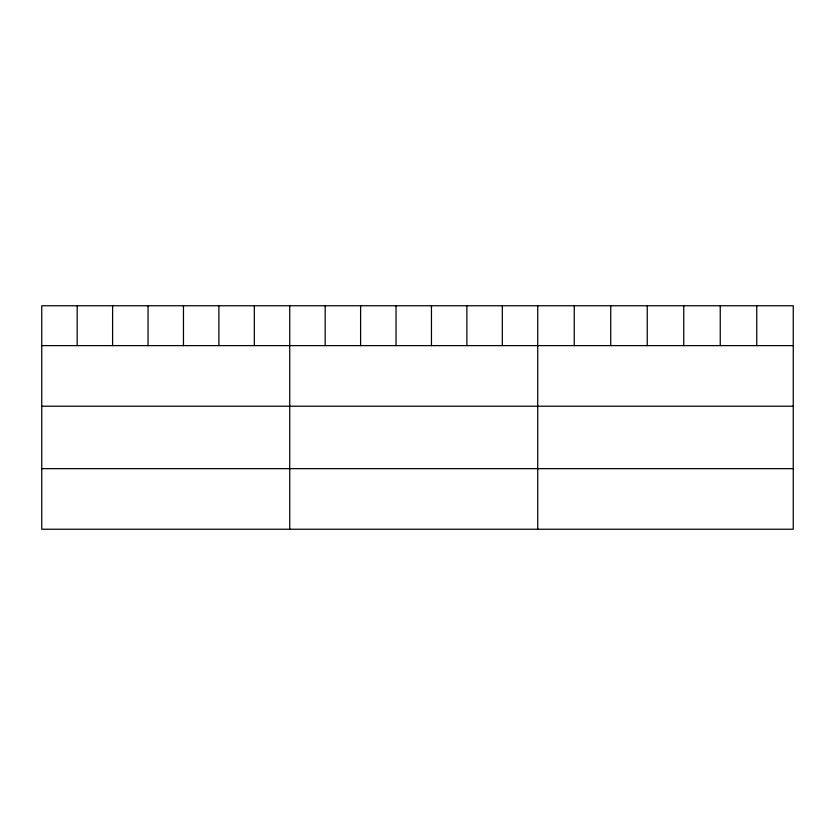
<?xml version="1.0" encoding="UTF-8"?>
<svg xmlns="http://www.w3.org/2000/svg" width="835" height="835" viewBox="0 0 835 835"><rect width="100%" height="100%" fill="white"/><g stroke="black" fill="none" stroke-linecap="round" stroke-linejoin="round"><path stroke-width="1.25" d="M793.25 406.217L793.25 305.756L41.75 305.756L41.75 529.244L793.25 529.244L793.25 406.217L41.75 406.217M41.75 345.617L793.25 345.617M41.75 468.654L793.25 468.654M756.75 305.756L756.75 345.617M720.25 305.756L720.25 345.617M683.75 305.756L683.75 345.617M647.24 305.756L647.24 345.617M610.74 305.756L610.74 345.617M574.24 305.756L574.24 345.617M537.74 305.756L537.74 529.244M502.315 305.756L502.315 345.617M466.88 305.756L466.88 345.617M431.455 305.756L431.455 345.617M396.03 305.756L396.03 345.617M360.605 305.756L360.605 345.617M325.17 305.756L325.17 345.617M289.745 305.756L289.745 529.244M254.32 305.756L254.32 345.617M218.885 305.756L218.885 345.617M183.46 305.756L183.46 345.617M148.035 305.756L148.035 345.617M112.61 305.756L112.61 345.617M77.175 305.756L77.175 345.617"/></g></svg>
